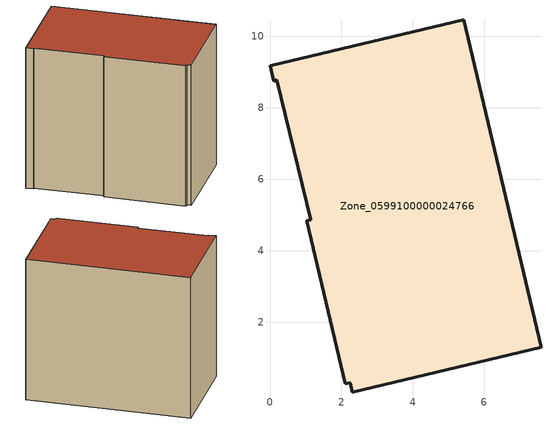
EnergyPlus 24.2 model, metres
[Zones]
Zone_0599100000024766
 floor ground (C_G): 5.42,10.47 7.59,1.29 2.31,0.03 2.24,0.3 2.1,0.28 1.03,4.84 1.14,4.87 0.19,8.78 0.1,8.75 0,9.18 z0
 wall outside (C_F): 7.59,1.29 5.42,10.47 0,9.18 0.1,8.75 0.19,8.78 1.14,4.87 1.03,4.84 2.1,0.28 2.24,0.3 2.31,0.03 7.59,1.29 z0:8.6
 roof outside (C_R): 2.31,0.03 7.59,1.29 5.42,10.47 0,9.18 0.1,8.75 0.19,8.78 1.14,4.87 1.03,4.84 2.1,0.28 2.24,0.3 z8.6
[BUILDING]
Pand.0599100000024766: North Axis=0; Terrain=City; Loads Convergence Tolerance Value=0.04; Temperature Convergence Tolerance Value=0.4; Solar Distribution=FullExterior; Maximum Number of Warmup Days=25; Minimum Number of Warmup Days=1
[Site:Location]
Rotterdam.The.Hague.AP_ZH_NLD Design_Conditions: Latitude=51.96; Longitude=4.45; Time Zone=1; Elevation=-4.5
[SITE:GROUNDTEMPERATURE:BUILDINGSURFACE]
18, 18, 18, 18, 18, 18, 18, 18, 18, 18, 18, 18
[MATERIAL] Thermal Absorptance=0.9; Solar Absorptance=0.7; Visible Absorptance=0.7
Name | Roughness | Thickness | Conductivity | Density | Specific Heat
G.TC.1975-1991 | MediumSmooth | 0.15 | 0.288461 | 540 | 1210
F.TC.1975-1991 | Rough | 0.3 | 0.230769 | 1920 | 840
R.TC.1975-1991 | MediumRough | 0.2 | 0.153846 | 1500 | 1000
[CONSTRUCTION]
C_G: G.TC.1975-1991
C_F: F.TC.1975-1991
C_R: R.TC.1975-1991
[ZONE]
Zone_0599100000024766: Type=1; Multiplier=1; Ceiling Height=Autocalculate; Volume=Autocalculate; Floor Area=autocalculate; Part of Total Floor Area=Yes
[ZONEINFILTRATION:DESIGNFLOWRATE]
Infil_Zone_0599100000024766: Zone or ZoneList or Space or SpaceList=Zone_0599100000024766; Schedule=AlwaysOn; Design Flow Rate Calculation Method=Flow/Area; Flow Rate per Floor Area=0.003; Constant Term Coefficient=1; Temperature Term Coefficient=0; Velocity Term Coefficient=0; Velocity Squared Term Coefficient=0
[HVACTEMPLATE:ZONE:IDEALLOADSAIRSYSTEM]
Zone_0599100000024766: Maximum Heating Supply Air Temperature=50; Minimum Cooling Supply Air Temperature=13; Maximum Heating Supply Air Humidity Ratio=0.0156; Minimum Cooling Supply Air Humidity Ratio=0.0077; Heating Limit=NoLimit; Cooling Limit=NoLimit; Dehumidification Control Type=ConstantSensibleHeatRatio; Cooling Sensible Heat Ratio=0.7; Dehumidification Setpoint=60; Humidification Control Type=None; Humidification Setpoint=30; Outdoor Air Method=None; Outdoor Air Flow Rate per Person=0.00944; Outdoor Air Flow Rate per Zone Floor Area=0; Outdoor Air Flow Rate per Zone=0; Demand Controlled Ventilation Type=None; Outdoor Air Economizer Type=NoEconomizer; Heat Recovery Type=None; Sensible Heat Recovery Effectiveness=0.7; Latent Heat Recovery Effectiveness=0.65
[ZONECONTROL:THERMOSTAT]
ThermostatControl_Zone_0599100000024766: Zone or ZoneList=Zone_0599100000024766; Control Type Schedule=DualSetpointControlType; Control 1=Thermostat_Zone_0599100000024766; Temperature Difference Between Cutout And Setpoint=0
[THERMOSTATSETPOINT:DUALSETPOINT]
Thermostat_Zone_0599100000024766: Heating Setpoint Temperature Schedule=HeatingSetpoint_Zone_0599100000024766; Cooling Setpoint Temperature Schedule=CoolingSetpoint_Zone_0599100000024766
[SCHEDULE:COMPACT]
HeatingSetpoint_Zone_0599100000024766: Through: 12/31, For: AllDays, Until: 24:00, 21
CoolingSetpoint_Zone_0599100000024766: Through: 12/31, For: AllDays, Until: 24:00, 24
DualSetpointControlType: Through: 12/31, For: AllDays, Until: 24:00, 4
AlwaysOn: Through: 12/31, For: AllDays, Until: 24:00, 1
